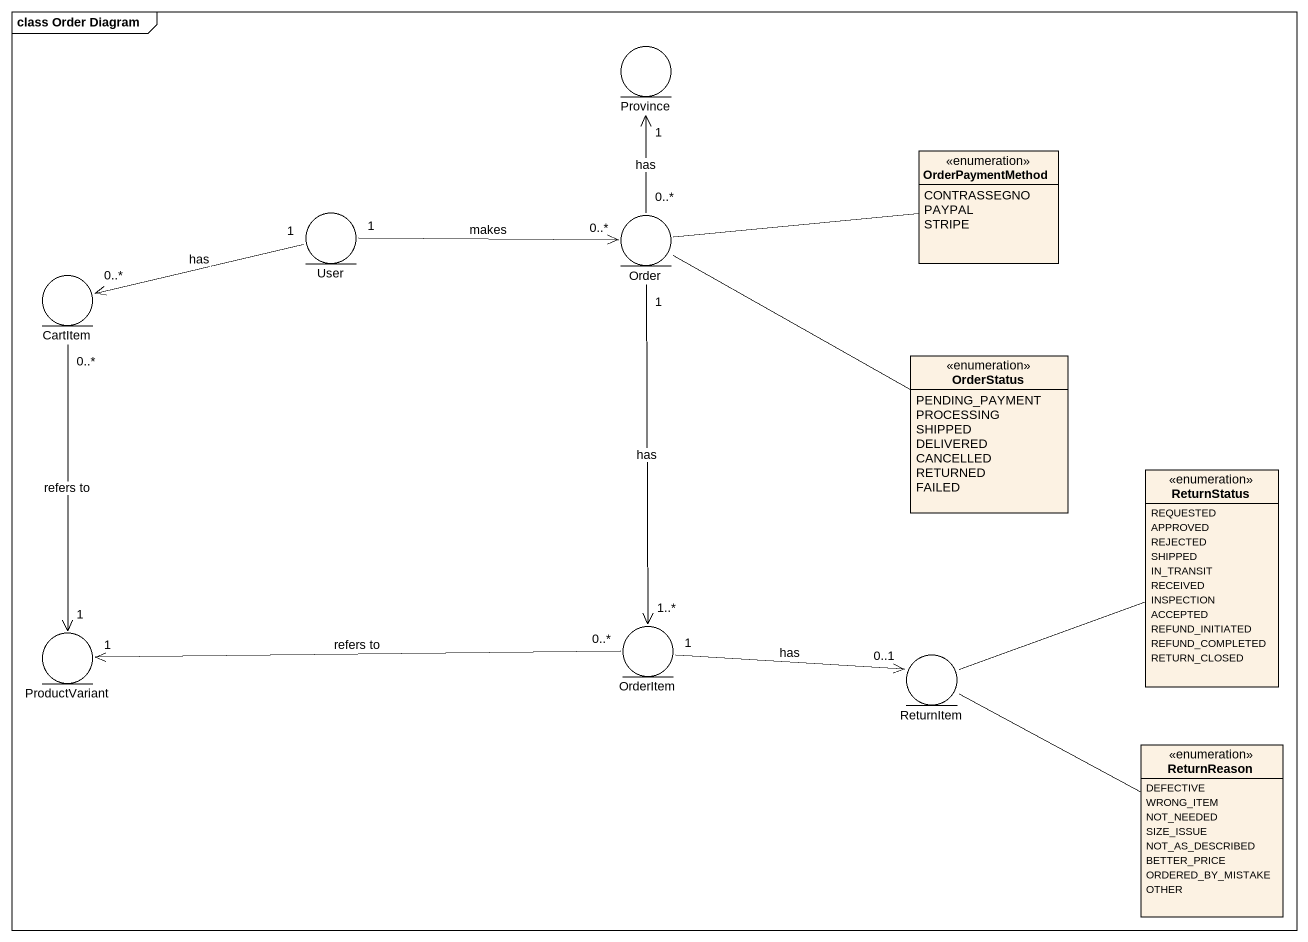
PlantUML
@startuml
mainframe class Order Diagram
allowmixing
hide circle
hide empty members
entity Province
enum OrderPaymentMethod {
  CONTRASSEGNO
  PAYPAL
  STRIPE
}
entity User
entity Order
entity CartItem
enum OrderStatus {
  PENDING_PAYMENT
  PROCESSING
  SHIPPED
  DELIVERED
  CANCELLED
  RETURNED
  FAILED
}
enum ReturnStatus {
  REQUESTED
  APPROVED
  REJECTED
  SHIPPED
  IN_TRANSIT
  RECEIVED
  INSPECTION
  ACCEPTED
  REFUND_INITIATED
  REFUND_COMPLETED
  RETURN_CLOSED
}
entity ProductVariant
entity OrderItem
entity ReturnItem
enum ReturnReason {
  DEFECTIVE
  WRONG_ITEM
  NOT_NEEDED
  SIZE_ISSUE
  NOT_AS_DESCRIBED
  BETTER_PRICE
  ORDERED_BY_MISTAKE
  OTHER
}
Province "1" <-- "0..*" Order : has
OrderPaymentMethod -left- Order
User "1" -right-> "0..*" Order : makes
Order "1" --> "1..*" OrderItem : has
CartItem "0..*" <-right- "1" User : has
CartItem "0..*" --> "1" ProductVariant : refers to
OrderStatus -left- Order
ReturnStatus -left- ReturnItem
OrderItem "0..*" -left-> "1" ProductVariant : refers to
ReturnItem "0..1" <-left- "1" OrderItem : has
ReturnReason -left- ReturnItem
@enduml
